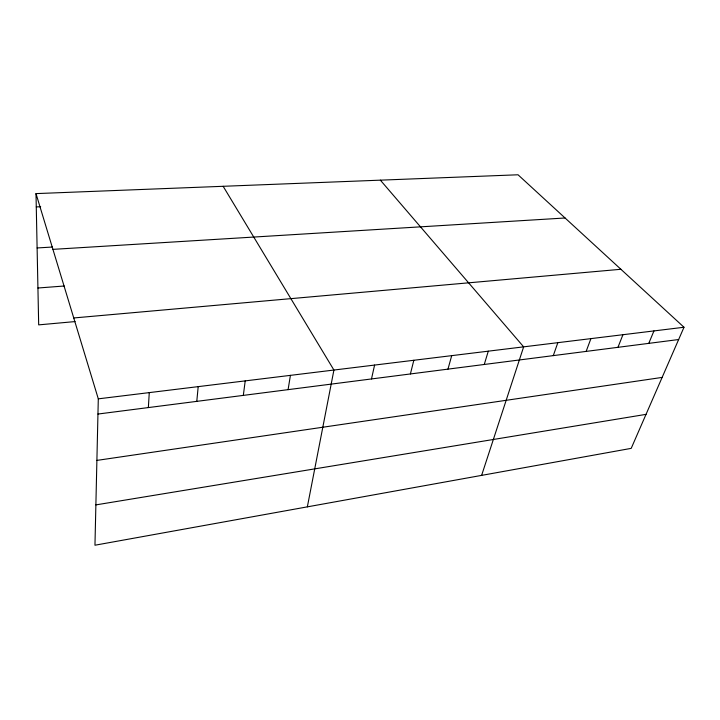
<?xml version="1.0" encoding="UTF-8"?>
<svg xmlns="http://www.w3.org/2000/svg" width="720" height="720" viewBox="0 0 720 720"><rect width="100%" height="100%" fill="white"/><g stroke="black" fill="none" stroke-linecap="round" stroke-linejoin="round"><path stroke-width="1.08" d="M36 193.608L98.298 398.844L94.959 545.22L631.206 448.362L684 327.249L518.031 174.78L36 193.608L38.682 324.873L75.078 321.579M148.365 407.574L149.265 392.607M196.785 401.364L198.198 386.631M243.324 395.388L245.214 380.88M288.09 389.646L290.421 375.354M307.35 506.853L333.918 370.044L223.155 186.3M371.493 378.945L374.589 365.067M410.4 373.95L413.829 360.27M447.966 369.135L451.71 355.644M484.263 364.473L488.286 351.171M481.617 475.38L523.647 346.851L380.367 180.162M553.293 355.617L557.838 342.666M586.143 351.405L590.913 338.625M617.958 347.319L622.935 334.71M648.774 343.368L653.949 330.921M95.877 504.891L646.029 414.36M96.894 460.404L662.13 377.415M97.947 414.045L678.645 339.534M98.298 398.844L684 327.249M73.746 317.961L620.901 269.28M37.935 288.009L64.287 286.002M52.92 249.363L565.065 217.989M37.116 247.959L52.461 247.032M36.27 206.919L40.653 206.721"/></g></svg>
